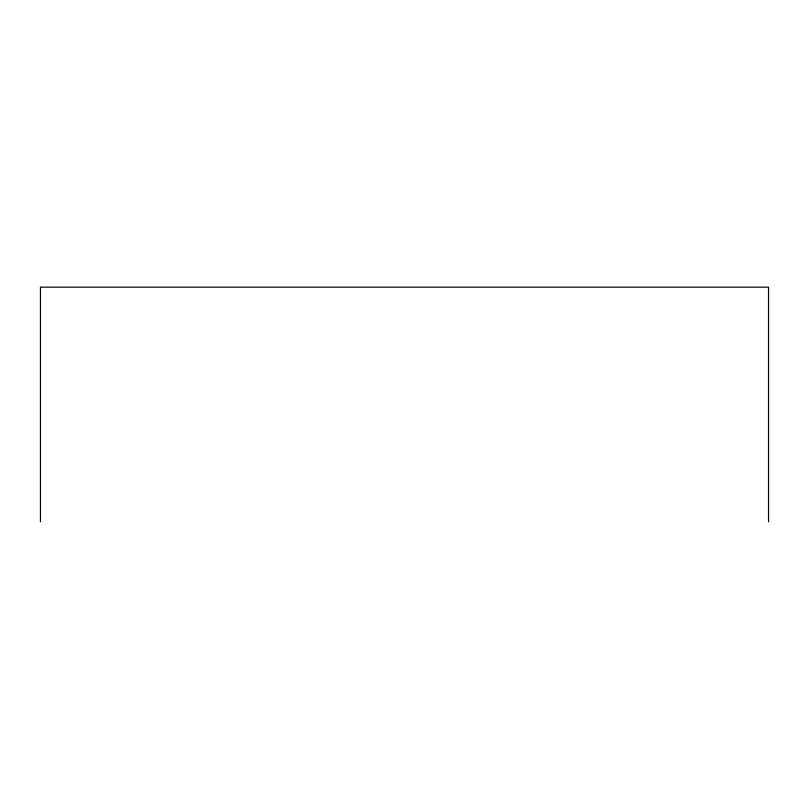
<?xml version="1.0" encoding="UTF-8"?>
<svg xmlns="http://www.w3.org/2000/svg" width="809" height="809" viewBox="0 0 809 809"><rect width="100%" height="100%" fill="white"/><g stroke="black" fill="none" stroke-linecap="round" stroke-linejoin="round"><path stroke-width="1.21" d="M768.55 521.845L768.55 287.155L40.45 287.155L40.45 521.845"/></g></svg>
